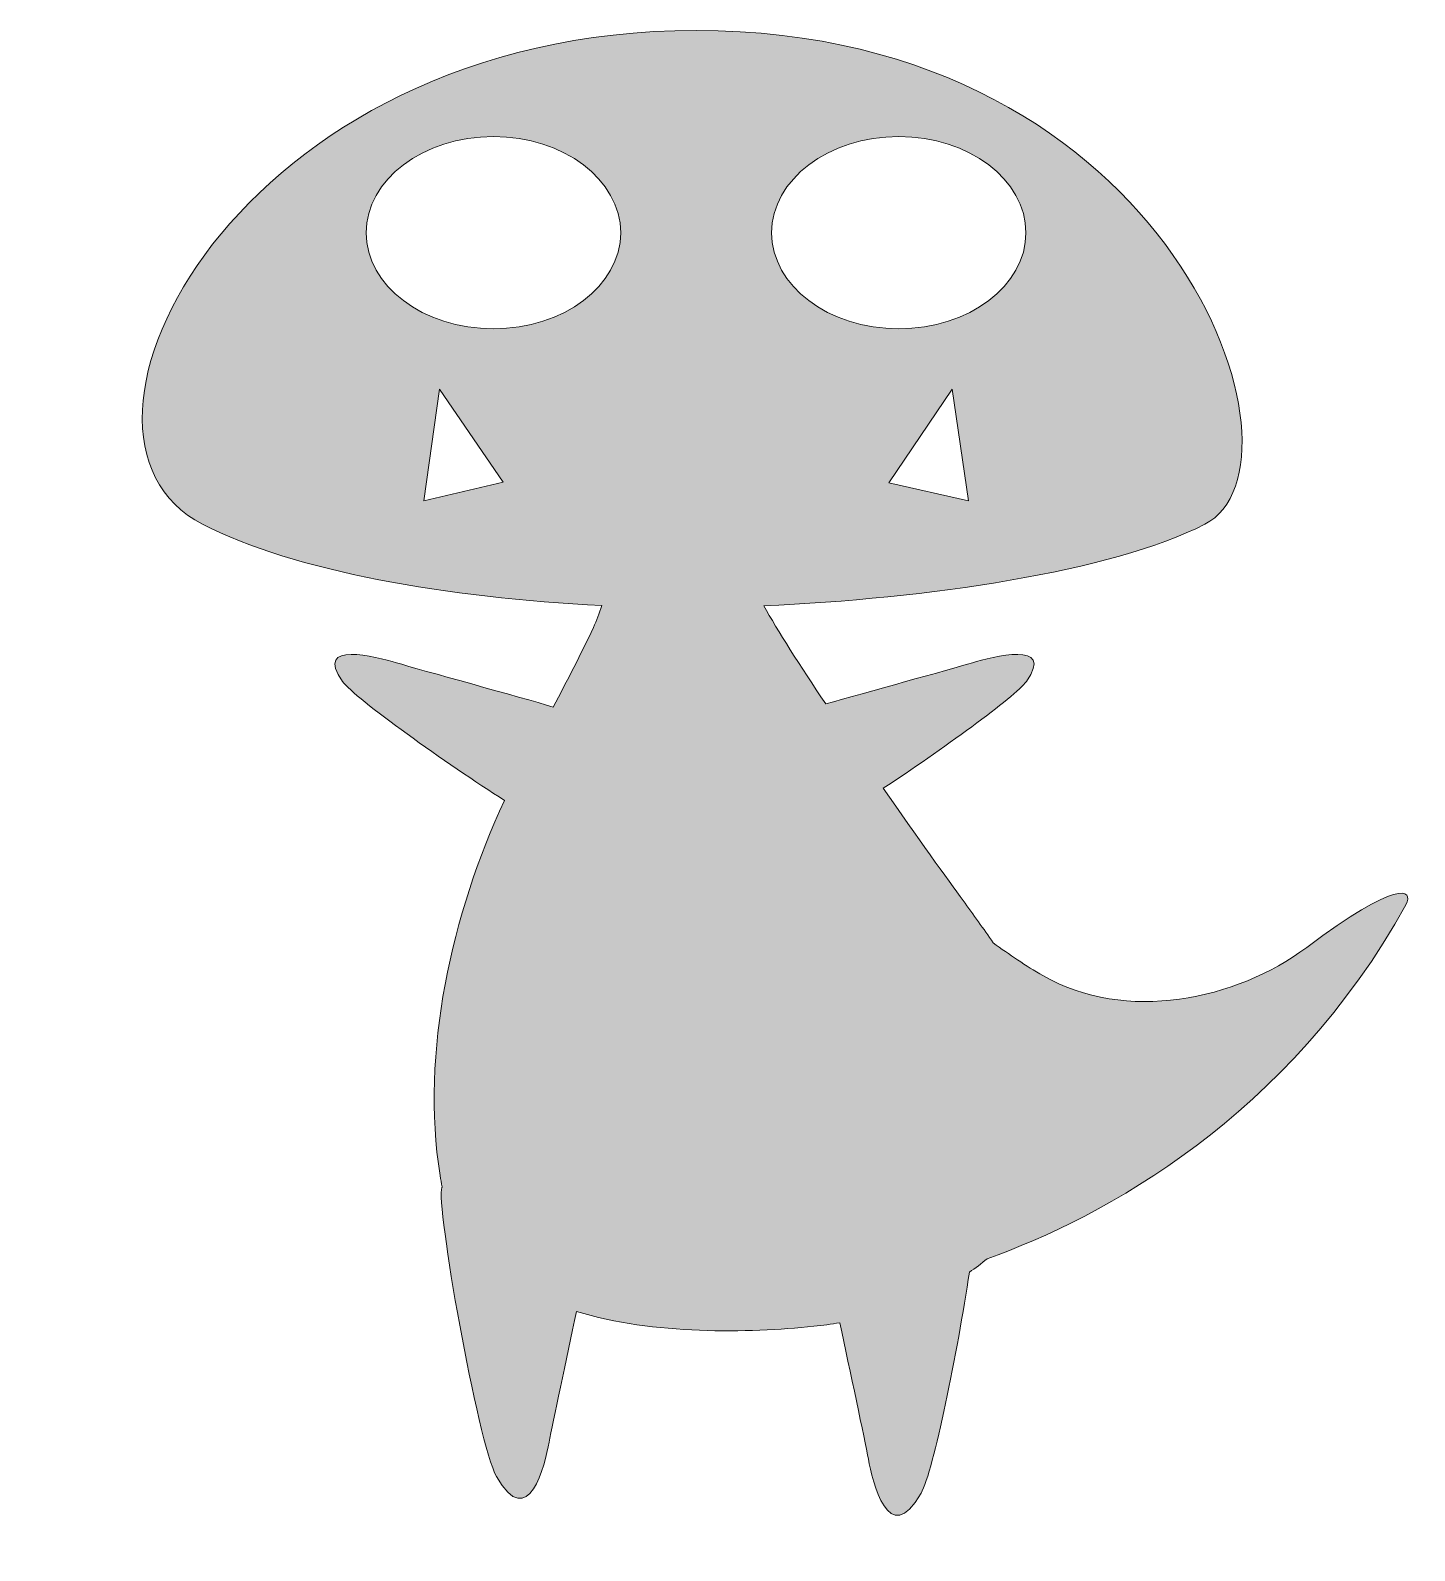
# Model space of a CAD drawing. Header units: inches. Extents: x -8 to 87, y -2 to 102.
import ezdxf

# ---------------------------------------------------------------- set-up
doc = ezdxf.new("R2010")
doc.units = ezdxf.units.IN
doc.header["$MEASUREMENT"] = 0
doc.layers.add('Layer 1', color=7, linetype='Continuous')

msp = doc.modelspace()

# ---------------------------------------------------------------- hatches: boundary and pattern name
at = {"layer": 'Layer 1', "true_color": 0x0b868b}
h = msp.add_hatch(color=136, dxfattribs=at)
h.dxf.hatch_style = 2
edge = h.paths.add_edge_path()
edge.add_spline(control_points=[(79.67, 38.86), (74.87, 35.26), (67.27, 33.67), (61.62, 36.93), (60.45, 37.6), (59.32, 38.38), (58.22, 39.17), (57.56, 40.14), (56.87, 41.1), (56.16, 42.06), (55.13, 43.47), (53.01, 46.43), (50.7, 49.75), (54.54, 52.28), (59.73, 56.01), (60.49, 57.06), (62.51, 59.88), (58.13, 58.74), (56.8, 58.34), (55.27, 57.88), (49.47, 56.29), (46.76, 55.52), (45.01, 58.13), (43.46, 60.56), (42.52, 62.24), (53.6, 62.71), (66.36, 64.56), (72.69, 67.81), (80.55, 71.83), (70.69, 101.6), (37.89, 101.6), (6.49, 101.6), (-7.66, 73.85), (4.12, 67.81), (10.37, 64.61), (20.91, 62.76), (31.44, 62.26), (31.27, 61.73), (31.08, 61.21), (30.87, 60.76), (30, 58.92), (29.07, 57.11), (28.12, 55.31), (25.89, 55.97), (19.06, 57.84), (17.38, 58.34), (16.05, 58.74), (11.67, 59.88), (13.7, 57.06), (14.54, 55.89), (20.93, 51.36), (24.78, 48.92), (21.17, 41.2), (19.03, 31.63), (20.37, 23.26), (20.41, 22.99), (20.46, 22.74), (20.52, 22.48), (20.51, 22.47), (20.5, 22.45), (20.5, 22.43), (20.04, 21.44), (22.96, 4.93), (24.23, 2.67), (26.44, -1.25), (27.56, 3.51), (27.83, 5), (28.09, 6.37), (29.02, 10.72), (29.7, 13.95), (35, 12.34), (41.44, 12.47), (45.95, 12.94), (46.55, 13), (47.14, 13.08), (47.73, 13.18), (48.41, 9.93), (49.41, 5.27), (49.68, 3.85), (49.95, 2.36), (51.07, -2.41), (53.28, 1.52), (54.15, 3.06), (55.79, 11.28), (56.59, 16.64), (57.01, 16.92), (57.41, 17.23), (57.8, 17.56), (65.7, 20.34), (78.5, 27.32), (86.45, 41.78), (87.05, 42.88), (85.87, 43.52), (79.67, 38.86)], knot_values=[0, 0, 0, 0, 1, 1, 1, 2, 2, 2, 3, 3, 3, 4, 4, 4, 5, 5, 5, 6, 6, 6, 7, 7, 7, 8, 8, 8, 9, 9, 9, 10, 10, 10, 11, 11, 11, 12, 12, 12, 13, 13, 13, 14, 14, 14, 15, 15, 15, 16, 16, 16, 17, 17, 17, 18, 18, 18, 19, 19, 19, 20, 20, 20, 21, 21, 21, 22, 22, 22, 23, 23, 23, 24, 24, 24, 25, 25, 25, 26, 26, 26, 27, 27, 27, 28, 28, 28, 29, 29, 29, 30, 30, 30, 31, 31, 31, 31], degree=3, periodic=1)
h.paths.add_polyline_path([(51.08, 70.66), (55.41, 77.05), (56.53, 69.41)])
edge = h.paths.add_edge_path()
edge.add_spline(control_points=[(51.76, 94.34), (56.56, 94.34), (60.46, 91.39), (60.46, 87.76), (60.46, 84.13), (56.56, 81.19), (51.76, 81.19), (46.95, 81.19), (43.06, 84.13), (43.06, 87.76), (43.06, 91.39), (46.95, 94.34), (51.76, 94.34)], knot_values=[0, 0, 0, 0, 1, 1, 1, 2, 2, 2, 3, 3, 3, 4, 4, 4, 4], degree=3, periodic=1)
h.paths.add_polyline_path([(19.26, 69.41), (20.33, 77.05), (24.7, 70.69)])
edge = h.paths.add_edge_path()
edge.add_spline(control_points=[(24.02, 81.19), (19.22, 81.19), (15.32, 84.13), (15.32, 87.76), (15.32, 91.39), (19.22, 94.34), (24.02, 94.34), (28.83, 94.34), (32.73, 91.39), (32.73, 87.76), (32.73, 84.13), (28.83, 81.19), (24.02, 81.19)], knot_values=[0, 0, 0, 0, 1, 1, 1, 2, 2, 2, 3, 3, 3, 4, 4, 4, 4], degree=3, periodic=1)

# ---------------------------------------------------------------- linework, layer by layer
at = {"layer": 'Layer 1', "lineweight": 0}
for points in [[(19.26, 69.41), (20.33, 77.05), (24.7, 70.69), (19.26, 69.41)], [(51.08, 70.66), (55.41, 77.05), (56.53, 69.41), (51.08, 70.66)]]:
    msp.add_lwpolyline(points, dxfattribs=at)
for points, knots in [([(79.67, 38.86), (74.87, 35.26), (67.27, 33.67), (61.62, 36.93), (60.45, 37.6), (59.32, 38.38), (58.22, 39.17), (57.56, 40.14), (56.87, 41.1), (56.16, 42.06), (55.13, 43.47), (53.01, 46.43), (50.7, 49.75), (54.54, 52.28), (59.73, 56.01), (60.49, 57.06), (62.51, 59.88), (58.13, 58.74), (56.8, 58.34), (55.27, 57.88), (49.47, 56.29), (46.76, 55.52), (45.01, 58.13), (43.46, 60.56), (42.52, 62.24), (53.6, 62.71), (66.36, 64.56), (72.69, 67.81), (80.55, 71.83), (70.69, 101.6), (37.89, 101.6), (6.49, 101.6), (-7.66, 73.85), (4.12, 67.81), (10.37, 64.61), (20.91, 62.76), (31.44, 62.26), (31.27, 61.73), (31.08, 61.21), (30.87, 60.76), (30, 58.92), (29.07, 57.11), (28.12, 55.31), (25.89, 55.97), (19.06, 57.84), (17.38, 58.34), (16.05, 58.74), (11.67, 59.88), (13.7, 57.06), (14.54, 55.89), (20.93, 51.36), (24.78, 48.92), (21.17, 41.2), (19.03, 31.63), (20.37, 23.26), (20.41, 22.99), (20.46, 22.74), (20.52, 22.48), (20.51, 22.47), (20.5, 22.45), (20.5, 22.43), (20.04, 21.44), (22.96, 4.93), (24.23, 2.67), (26.44, -1.25), (27.56, 3.51), (27.83, 5), (28.09, 6.37), (29.02, 10.72), (29.7, 13.95), (35, 12.34), (41.44, 12.47), (45.95, 12.94), (46.55, 13), (47.14, 13.08), (47.73, 13.18), (48.41, 9.93), (49.41, 5.27), (49.68, 3.85), (49.95, 2.36), (51.07, -2.41), (53.28, 1.52), (54.15, 3.06), (55.79, 11.28), (56.59, 16.64), (57.01, 16.92), (57.41, 17.23), (57.8, 17.56), (65.7, 20.34), (78.5, 27.32), (86.45, 41.78), (87.05, 42.88), (85.87, 43.52), (79.67, 38.86)], [0, 0, 0, 0, 1, 1, 1, 2, 2, 2, 3, 3, 3, 4, 4, 4, 5, 5, 5, 6, 6, 6, 7, 7, 7, 8, 8, 8, 9, 9, 9, 10, 10, 10, 11, 11, 11, 12, 12, 12, 13, 13, 13, 14, 14, 14, 15, 15, 15, 16, 16, 16, 17, 17, 17, 18, 18, 18, 19, 19, 19, 20, 20, 20, 21, 21, 21, 22, 22, 22, 23, 23, 23, 24, 24, 24, 25, 25, 25, 26, 26, 26, 27, 27, 27, 28, 28, 28, 29, 29, 29, 30, 30, 30, 31, 31, 31, 31]), ([(24.02, 81.19), (19.22, 81.19), (15.32, 84.13), (15.32, 87.76), (15.32, 91.39), (19.22, 94.34), (24.02, 94.34), (28.83, 94.34), (32.73, 91.39), (32.73, 87.76), (32.73, 84.13), (28.83, 81.19), (24.02, 81.19)], [0, 0, 0, 0, 1, 1, 1, 2, 2, 2, 3, 3, 3, 4, 4, 4, 4]), ([(51.76, 94.34), (56.56, 94.34), (60.46, 91.39), (60.46, 87.76), (60.46, 84.13), (56.56, 81.19), (51.76, 81.19), (46.95, 81.19), (43.06, 84.13), (43.06, 87.76), (43.06, 91.39), (46.95, 94.34), (51.76, 94.34)], [0, 0, 0, 0, 1, 1, 1, 2, 2, 2, 3, 3, 3, 4, 4, 4, 4])]:
    msp.add_open_spline(points, degree=3, knots=knots, dxfattribs=at)

doc.saveas('drawing.dxf')
